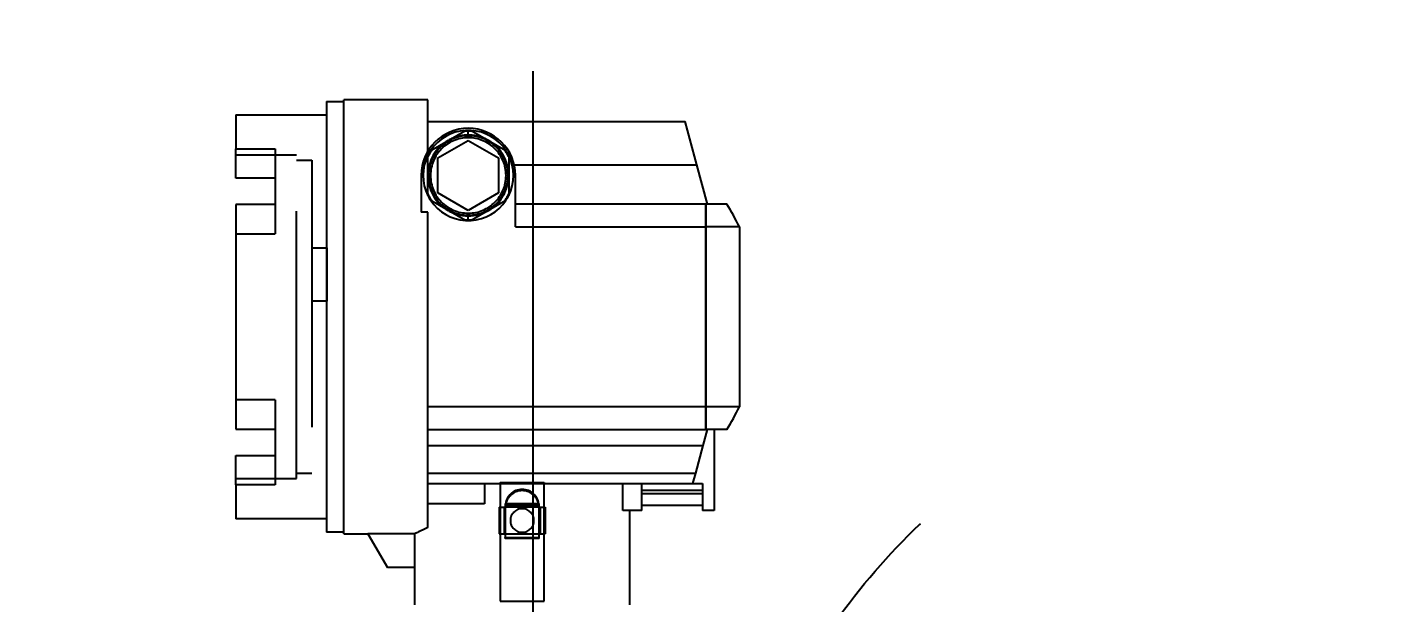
# Model space of a CAD drawing. Header units: metres. Extents: x 0 to 21025, y 0 to 14850.
# Drawn here: x 6086.9 to 6488, y 13331.5 to 13502.6 of the extents above; entities that cross this region are included whole.
import ezdxf

# ---------------------------------------------------------------- set-up
doc = ezdxf.new("R2010")
doc.units = ezdxf.units.M
doc.header["$LTSCALE"] = 25
for name, pattern in [('CENTER2', [28.575, 19.05, -3.175, 3.175, -3.175]), ('HIDDEN2', [4.7625, 3.175, -1.5875]), ('PHANTOM', [63.5, 31.75, -6.35, 6.35, -6.35, 6.35, -6.35])]:
    doc.linetypes.add(name, pattern=pattern)
for name, color, linetype in [('18_COTAS', 7, 'Continuous'), ('SC1', 7, 'CENTER2'), ('SL4', 4, 'Continuous'), ('SRE', 2, 'PHANTOM'), ('ST1', 7, 'HIDDEN2')]:
    doc.layers.add(name, color=color, linetype=linetype)
doc.styles.add('ROMANS', font='ROMANS.SHX')
doc.dimstyles.new('25___1-25', dxfattribs={"dimscale": 25, "dimtxt": 2.5, "dimasz": 2, "dimexe": 1.5, "dimexo": 1, "dimgap": 0.5, "dimtad": 1, "dimzin": 12, "dimtxsty": 'ROMANS', "dimcen": 0, "dimclrd": 256, "dimclre": 256, "dimclrt": 3, "dimazin": 3, "dimtfac": 1, "dimtmove": 0, "dimatfit": 0, "dimfxl": 1, "dimlwd": -1, "dimlwe": -1, "dimarcsym": 0})

# ---------------------------------------------------------------- blocks, each defined once
blk = doc.blocks.new('*D34')
at = {"layer": '18_COTAS', "transparency": 16777216}
for p, q in [((2178.95, 13514.48), (2178.95, 13854.67)), ((6237.13, 13514.48), (6237.13, 13854.67)), ((2228.95, 13817.17), (6187.13, 13817.17))]:
    blk.add_line(p, q, dxfattribs=at)
for points in [[(2228.95, 13825.51), (2228.95, 13808.84), (2178.95, 13817.17)], [(6187.13, 13825.51), (6187.13, 13808.84), (6237.13, 13817.17)]]:
    blk.add_solid(points, dxfattribs=at)
at = {"layer": 'Defpoints', "color": 0, "transparency": 16777216}
for p in [(6237.13, 13817.17), (2178.95, 13489.48), (6237.13, 13489.48)]:
    blk.add_point(p, dxfattribs=at)
at = {"layer": '18_COTAS', "color": 3, "transparency": 16777216, "char_height": 62.5, "attachment_point": 5, "style": 'ROMANS'}
for s, insert in [('4058,18', (4208.04, 13866.87)), ('DESLOCAMENTO DO SENSOR', (4208.04, 13773.42))]:
    blk.add_mtext(s, dxfattribs=dict(at, insert=insert))

msp = doc.modelspace()

# ---------------------------------------------------------------- linework, layer by layer
at = {"layer": 'SC1'}
msp.add_line((6237.129, 13167.984), (6237.129, 13489.484), dxfattribs=at)
at = {"layer": 'SL4'}
for p, q in [((6175.772, 13480.484), (6180.892, 13480.484)), ((6175.772, 13480.484), (6175.772, 13352.484)), ((6180.892, 13351.984), (6180.892, 13480.984)), ((6205.892, 13480.984), (6180.892, 13480.984)), ((6205.892, 13465.695), (6205.892, 13480.984)), ((6148.892, 13476.484), (6148.892, 13466.369)), ((6148.892, 13476.484), (6175.772, 13476.484)), ((6205.892, 13474.484), (6282.327, 13474.484)), ((6206.727, 13465.894), (6217.056, 13471.858)), ((6218.727, 13471.858), (6229.056, 13465.894)), ((6285.756, 13461.687), (6282.327, 13474.484)), ((6208.892, 13463.68), (6217.892, 13468.876)), ((6217.892, 13468.876), (6226.892, 13463.68)), ((6148.892, 13466.369), (6160.592, 13466.369)), ((6148.892, 13457.674), (6148.892, 13466.369)), ((6160.592, 13466.369), (6160.592, 13449.823)), ((6205.892, 13452.52), (6205.892, 13464.447)), ((6208.892, 13453.288), (6208.892, 13463.68)), ((6226.892, 13463.68), (6226.892, 13453.288)), ((6229.892, 13464.447), (6229.892, 13452.52)), ((6231.52, 13461.687), (6285.756, 13461.687)), ((6288.892, 13449.984), (6285.756, 13461.687)), ((6160.592, 13457.674), (6148.892, 13457.674)), ((6203.892, 13458.484), (6203.892, 13447.596)), ((6231.892, 13443.204), (6231.892, 13458.484)), ((6217.056, 13445.11), (6206.727, 13451.073)), ((6217.892, 13448.091), (6208.892, 13453.288)), ((6226.892, 13453.288), (6217.892, 13448.091)), ((6229.056, 13451.073), (6218.727, 13445.11)), ((6160.592, 13449.823), (6148.892, 13449.823)), ((6148.892, 13449.823), (6148.892, 13383.145)), ((6205.892, 13447.596), (6203.892, 13447.596)), ((6205.892, 13353.872), (6205.892, 13447.596)), ((6288.392, 13449.984), (6231.892, 13449.984)), ((6288.392, 13449.984), (6288.392, 13443.204)), ((6294.655, 13449.984), (6288.392, 13449.984)), ((6231.892, 13443.204), (6288.392, 13443.204)), ((6288.392, 13443.204), (6288.392, 13389.763)), ((6298.392, 13443.204), (6288.392, 13443.204)), ((6298.392, 13443.204), (6298.392, 13389.763)), ((6288.392, 13389.763), (6205.892, 13389.763)), ((6288.392, 13389.763), (6288.392, 13382.984)), ((6298.392, 13389.763), (6288.392, 13389.763)), ((6148.892, 13383.145), (6160.592, 13383.145)), ((6160.592, 13383.145), (6160.592, 13366.599)), ((6205.892, 13382.984), (6288.392, 13382.984)), ((6287.623, 13378.248), (6288.892, 13382.984)), ((6294.655, 13382.984), (6288.392, 13382.984)), ((6290.892, 13382.984), (6290.892, 13358.984)), ((6148.892, 13375.293), (6160.592, 13375.293)), ((6148.892, 13366.599), (6148.892, 13375.293)), ((6205.892, 13378.248), (6287.623, 13378.248)), ((6285.434, 13370.081), (6287.623, 13378.248)), ((6148.892, 13366.599), (6148.892, 13356.484)), ((6160.592, 13366.599), (6148.892, 13366.599)), ((6205.892, 13370.081), (6285.434, 13370.081)), ((6205.892, 13366.984), (6284.604, 13366.984)), ((6222.756, 13366.984), (6222.756, 13360.984)), ((6263.754, 13358.984), (6263.754, 13366.984)), ((6269.392, 13358.984), (6269.392, 13366.984)), ((6284.604, 13366.984), (6285.434, 13370.081)), ((6284.604, 13366.984), (6287.392, 13366.984)), ((6287.392, 13366.984), (6287.392, 13358.984)), ((6269.392, 13364.984), (6287.392, 13364.984)), ((6269.392, 13364.034), (6287.392, 13364.034)), ((6222.756, 13360.984), (6205.892, 13360.984)), ((6269.392, 13358.984), (6263.754, 13358.984)), ((6265.892, 13330.984), (6265.892, 13358.984)), ((6287.392, 13360.484), (6269.392, 13360.484)), ((6290.892, 13358.984), (6287.392, 13358.984)), ((6175.772, 13356.484), (6148.892, 13356.484)), ((6180.892, 13352.484), (6175.772, 13352.484)), ((6180.892, 13351.984), (6188.118, 13351.984)), ((6201.927, 13352.001), (6188.108, 13352.001)), ((6188.108, 13352.001), (6193.892, 13341.984)), ((6201.927, 13352.001), (6201.927, 13341.984)), ((6201.927, 13341.984), (6193.892, 13341.984)), ((6201.892, 13341.984), (6201.892, 13330.984))]:
    msp.add_line(p, q, dxfattribs=at)
for centre, radius, start, end in [((6217.892, 13458.484), 14, 90, 180), ((6217.892, 13458.484), 13.4, 93.57561, 146.42439), ((6217.892, 13458.484), 13.4, 90, 93.57561), ((6217.892, 13458.484), 14, 0, 90), ((6217.892, 13458.484), 13.4, 86.42439, 90), ((6217.892, 13458.484), 13.4, 33.57561, 86.42439), ((6217.892, 13458.484), 13.4, 153.57561, 206.42439), ((6217.892, 13458.484), 13.4, 146.42439, 153.57561), ((6217.892, 13458.484), 13.4, 26.42439, 33.57561), ((6217.892, 13458.484), 13.4, 333.57561, 26.42439), ((6217.892, 13458.484), 13.4, 206.42439, 213.57561), ((6217.892, 13458.484), 13.4, 213.57561, 266.42439), ((6217.892, 13458.484), 13.4, 273.57561, 326.42439), ((6217.892, 13458.484), 13.4, 326.42439, 333.57561), ((6241.892, 13416.484), 62.5, 25.31107, 32.41175), ((6217.892, 13458.484), 13.4, 266.42439, 270), ((6217.892, 13458.484), 13.4, 270, 273.57561), ((6241.892, 13416.484), 62.5, 327.58825, 334.68893)]:
    msp.add_arc(centre, radius, start, end, dxfattribs=at)
msp.add_open_spline([(6205.892, 13353.872), (6205.334, 13353.619), (6204.221, 13353.113), (6203.041, 13352.547), (6202.217, 13352.145), (6202.023, 13352.049), (6201.927, 13352.001)], degree=3, knots=[0, 0, 0, 0, 0.2529184, 0.5051938, 0.7549002, 1, 1, 1, 1], dxfattribs=at)
at = {"layer": 'SRE'}
msp.add_circle((6490.514, 13209.502), 200.805, dxfattribs=at)
at = {"layer": 'ST1'}
for p, q in [((6217.892, 13470.484), (6217.892, 13471.684)), ((6166.892, 13464.484), (6148.892, 13464.484)), ((6166.892, 13368.484), (6166.892, 13464.484)), ((6166.892, 13463.044), (6171.392, 13463.044)), ((6171.392, 13463.044), (6171.392, 13369.924)), ((6160.592, 13449.823), (6160.592, 13441.128)), ((6288.392, 13443.204), (6288.392, 13449.984)), ((6217.892, 13445.284), (6217.892, 13446.484)), ((6288.392, 13389.763), (6288.392, 13443.204)), ((6148.892, 13441.128), (6160.592, 13441.128)), ((6171.392, 13436.97), (6175.892, 13436.97)), ((6175.892, 13436.97), (6175.892, 13421.14)), ((6175.892, 13421.14), (6171.392, 13421.14)), ((6160.592, 13391.839), (6148.892, 13391.839)), ((6160.592, 13391.839), (6160.592, 13383.145)), ((6288.392, 13382.984), (6288.392, 13389.763)), ((6205.892, 13378.248), (6287.623, 13378.248)), ((6148.892, 13368.484), (6166.892, 13368.484)), ((6171.392, 13369.924), (6166.892, 13369.924)), ((6205.892, 13370.081), (6285.434, 13370.081)), ((6227.392, 13366.984), (6227.392, 13367.25)), ((6227.392, 13367.25), (6240.392, 13367.25)), ((6227.392, 13366.984), (6227.392, 13331.984)), ((6240.392, 13367.25), (6240.392, 13366.984)), ((6240.392, 13331.984), (6240.392, 13366.984)), ((6227.092, 13359.984), (6227.092, 13351.984)), ((6227.092, 13359.984), (6228.592, 13359.984)), ((6228.592, 13359.984), (6228.592, 13351.984)), ((6228.592, 13359.984), (6228.892, 13359.984)), ((6238.892, 13360.984), (6228.892, 13360.984)), ((6228.892, 13360.984), (6228.892, 13350.984)), ((6238.892, 13360.372), (6228.892, 13360.372)), ((6238.892, 13359.984), (6228.892, 13359.984)), ((6238.892, 13350.984), (6238.892, 13360.984)), ((6238.892, 13359.984), (6239.192, 13359.984)), ((6239.192, 13359.984), (6240.692, 13359.984)), ((6239.192, 13359.984), (6239.192, 13351.984)), ((6240.692, 13359.984), (6240.692, 13351.984)), ((6227.092, 13351.984), (6228.592, 13351.984)), ((6228.592, 13351.984), (6228.892, 13351.984)), ((6228.892, 13351.984), (6238.892, 13351.984)), ((6228.892, 13350.984), (6238.892, 13350.984)), ((6228.892, 13350.684), (6228.892, 13350.984)), ((6238.892, 13350.684), (6228.892, 13350.684)), ((6238.892, 13351.984), (6239.192, 13351.984)), ((6238.892, 13350.684), (6238.892, 13350.984)), ((6239.192, 13351.984), (6240.692, 13351.984)), ((6227.392, 13331.984), (6240.392, 13331.984))]:
    msp.add_line(p, q, dxfattribs=at)
for centre, radius, start, end in [((6217.892, 13458.484), 13.2, 90, 95.38002), ((6217.892, 13458.484), 13.2, 84.61998, 90), ((6217.892, 13458.484), 12, 120, 180), ((6217.892, 13458.484), 11.8, 90, 270), ((6217.892, 13458.484), 11.21, 90, 270), ((6217.892, 13458.484), 12, 90, 120), ((6217.892, 13458.484), 12, 60, 90), ((6217.892, 13458.484), 11.8, 270, 90), ((6217.892, 13458.484), 11.21, 270, 90), ((6217.892, 13458.484), 12, 0, 60), ((6217.892, 13458.484), 13.2, 144.61998, 155.38002), ((6217.892, 13458.484), 13.2, 24.61998, 35.38002), ((6217.892, 13458.484), 12, 180, 240), ((6217.892, 13458.484), 12, 300, 0), ((6217.892, 13458.484), 13.2, 204.61998, 215.38002), ((6217.892, 13458.484), 13.2, 324.61998, 335.38002), ((6217.892, 13458.484), 12, 240, 270), ((6217.892, 13458.484), 12, 270, 300), ((6217.892, 13458.484), 13.2, 264.61998, 270), ((6217.892, 13458.484), 13.2, 270, 275.38002), ((6233.892, 13360.24), 5.002, 1.51368, 178.48632), ((6233.892, 13359.852), 5.002, 1.51368, 178.48632), ((6233.892, 13355.984), 3.5, 90, 270), ((6233.892, 13355.984), 3.5, 270, 90)]:
    msp.add_arc(centre, radius, start, end, dxfattribs=at)

# ---------------------------------------------------------------- dimensions: what is measured, and where the dimension line sits
at = {"layer": '18_COTAS'}
dim = msp.add_linear_dim(base=(6237.129, 13817.172), p1=(2178.949, 13489.484), p2=(6237.129, 13489.484), text='<>\\XDESLOCAMENTO DO SENSOR', dimstyle='25___1-25', dxfattribs=at)
dim.commit()
dim.dimension.update_dxf_attribs({"geometry": '*D34', "text_midpoint": (4208.039, 13817.172)})

doc.saveas('drawing.dxf')
